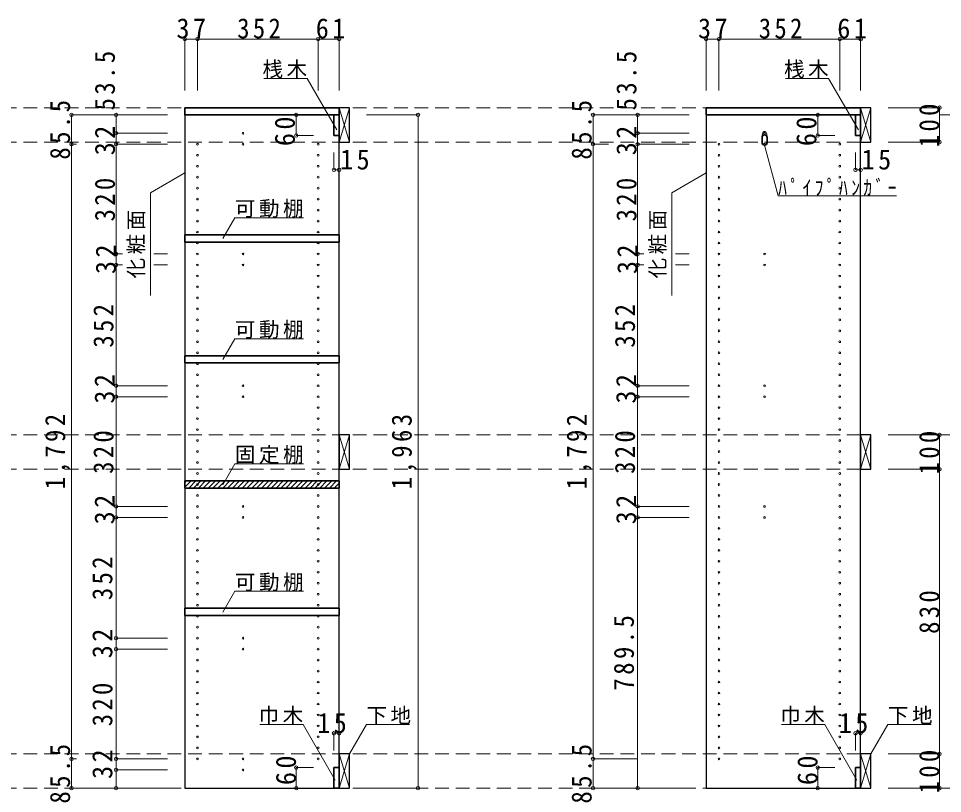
# Model space of a CAD drawing. Units: millimetres, scale not verified. Extents: x -3922 to 3878, y -2932 to 2722.
# Drawn here: x -167 to 2526, y -1727 to 533 of the extents above; entities that cross this region are included whole.
import ezdxf

# ---------------------------------------------------------------- set-up
doc = ezdxf.new("R2010")
doc.units = ezdxf.units.MM
doc.header["$LTSCALE"] = 20
doc.header["$PDMODE"] = 32
doc.header["$PDSIZE"] = 10
doc.linetypes.add('DASHED2', pattern=[3, 2, -1])
for name, color, linetype, lineweight in [('0-2_本体', 2, 'Continuous', 35), ('0-3_固定棚', 3, 'Continuous', 25), ('0-4_可動棚', 3, 'Continuous', 25), ('0-5_側板', 4, 'Continuous', 9), ('0-6_ﾊﾟｲﾌﾟﾊﾝｶﾞｰ', 4, 'Continuous', 9), ('0-7_桟木・巾木', 2, 'Continuous', 35), ('0-8_引き出し', 3, 'Continuous', 25), ('0-A_文字', 7, 'Continuous', 18), ('0-B_寸法', 7, 'Continuous', 9), ('0-C_ハッチ', 4, 'Continuous', 9)]:
    doc.layers.add(name, color=color, linetype=linetype, lineweight=lineweight)
doc.styles.add('ＭＳ ゴシック', font='')
doc.styles.get('ＭＳ ゴシック').set_extended_font_data('MS Gothic')

msp = doc.modelspace()

# ---------------------------------------------------------------- linework, layer by layer
at = {"layer": '0-2_本体'}
for p, q in [((317.47, 272.73), (767.47, 272.73)), ((767.47, 272.73), (767.47, 251.73)), ((1837.47, 272.73), (2287.47, 272.73)), ((2287.47, 272.73), (2287.47, 251.73))]:
    msp.add_line(p, q, dxfattribs=at)
for points in [[(767.47, 251.73), (317.47, 251.73), (317.47, 272.73)], [(2287.47, 251.73), (1837.47, 251.73), (1837.47, 272.73)]]:
    msp.add_lwpolyline(points, dxfattribs=at)
at = {"layer": '0-3_固定棚', "color": 2, "lineweight": 35}
for p, q in [((317.47, -815.27), (767.47, -815.27)), ((317.47, -815.27), (317.47, -836.27)), ((767.47, -815.27), (767.47, -836.27)), ((317.47, -836.27), (767.47, -836.27))]:
    msp.add_line(p, q, dxfattribs=at)
at = {"layer": '0-4_可動棚', "color": 2, "lineweight": 35}
for p, q in [((317.47, -119.27), (317.47, -98.27)), ((317.47, -119.27), (767.47, -119.27)), ((317.47, -471.27), (317.47, -450.27)), ((317.47, -471.27), (767.47, -471.27)), ((317.47, -1207.27), (317.47, -1186.27)), ((317.47, -1207.27), (767.47, -1207.27))]:
    msp.add_line(p, q, dxfattribs=at)
for points in [[(317.47, -98.27), (767.47, -98.27), (767.47, -119.27)], [(317.47, -450.27), (767.47, -450.27), (767.47, -471.27)], [(317.47, -1186.27), (767.47, -1186.27), (767.47, -1207.27)]]:
    msp.add_lwpolyline(points, dxfattribs=at)
at = {"layer": '0-5_側板', "color": 3, "lineweight": 25}
for p, q in [((767.47, 251.73), (317.47, 251.73)), ((767.47, -1711.27), (767.47, 251.73)), ((2287.47, 251.73), (1837.47, 251.73)), ((2287.47, -1711.27), (2287.47, 251.73))]:
    msp.add_line(p, q, dxfattribs=at)
for points in [[(317.47, 251.73), (317.47, -1711.27), (767.47, -1711.27)], [(1837.47, 251.73), (1837.47, -1711.27), (2287.47, -1711.27)]]:
    msp.add_lwpolyline(points, dxfattribs=at)
at = {"layer": '0-5_側板'}
for centre in [(487.47, 198.23), (2007.47, 198.23), (354.47, 166.23), (487.47, 166.23), (706.47, 166.23), (1874.47, 166.23), (2007.47, 166.23), (2226.47, 166.23), (354.47, 134.23), (706.47, 134.23), (1874.47, 134.23), (2226.47, 134.23), (354.47, 102.23), (706.47, 102.23), (1874.47, 102.23), (2226.47, 102.23), (354.47, 70.23), (706.47, 70.23), (1874.47, 70.23), (2226.47, 70.23), (354.47, 38.23), (706.47, 38.23), (1874.47, 38.23), (2226.47, 38.23), (354.47, 6.23), (706.47, 6.23), (1874.47, 6.23), (2226.47, 6.23), (354.47, -25.77), (706.47, -25.77), (1874.47, -25.77), (2226.47, -25.77), (354.47, -57.77), (706.47, -57.77), (1874.47, -57.77), (2226.47, -57.77), (354.47, -89.77), (706.47, -89.77), (1874.47, -89.77), (2226.47, -89.77), (354.47, -121.77), (706.47, -121.77), (1874.47, -121.77), (2226.47, -121.77), (354.47, -153.77), (487.47, -153.77), (706.47, -153.77), (1874.47, -153.77), (2007.47, -153.77), (2226.47, -153.77), (354.47, -185.77), (487.47, -185.77), (706.47, -185.77), (1874.47, -185.77), (2007.47, -185.77), (2226.47, -185.77), (354.47, -217.77), (706.47, -217.77), (1874.47, -217.77), (2226.47, -217.77), (354.47, -249.77), (706.47, -249.77), (1874.47, -249.77), (2226.47, -249.77), (354.47, -281.77), (706.47, -281.77), (1874.47, -281.77), (2226.47, -281.77), (354.47, -313.77), (706.47, -313.77), (1874.47, -313.77), (2226.47, -313.77), (354.47, -345.77), (706.47, -345.77), (1874.47, -345.77), (2226.47, -345.77), (354.47, -377.77), (706.47, -377.77), (1874.47, -377.77), (2226.47, -377.77), (354.47, -409.77), (706.47, -409.77), (1874.47, -409.77), (2226.47, -409.77), (354.47, -441.77), (706.47, -441.77), (1874.47, -441.77), (2226.47, -441.77), (354.47, -473.77), (706.47, -473.77), (1874.47, -473.77), (2226.47, -473.77), (354.47, -505.77), (706.47, -505.77), (1874.47, -505.77), (2226.47, -505.77), (354.47, -537.77), (487.47, -537.77), (706.47, -537.77), (1874.47, -537.77), (2007.47, -537.77), (2226.47, -537.77), (354.47, -569.77), (487.47, -569.77), (706.47, -569.77), (1874.47, -569.77), (2007.47, -569.77), (2226.47, -569.77), (354.47, -601.77), (706.47, -601.77), (1874.47, -601.77), (2226.47, -601.77), (354.47, -633.77), (706.47, -633.77), (1874.47, -633.77), (2226.47, -633.77), (354.47, -665.77), (706.47, -665.77), (1874.47, -665.77), (2226.47, -665.77), (354.47, -697.77), (706.47, -697.77), (1874.47, -697.77), (2226.47, -697.77), (354.47, -729.77), (706.47, -729.77), (1874.47, -729.77), (2226.47, -729.77), (354.47, -761.77), (706.47, -761.77), (1874.47, -761.77), (2226.47, -761.77), (354.47, -793.77), (706.47, -793.77), (1874.47, -793.77), (2226.47, -793.77), (354.47, -825.77), (706.47, -825.77), (1874.47, -825.77), (2226.47, -825.77), (354.47, -857.77), (706.47, -857.77), (1874.47, -857.77), (2226.47, -857.77), (354.47, -889.77), (487.47, -889.77), (706.47, -889.77), (1874.47, -889.77), (2007.47, -889.77), (2226.47, -889.77), (354.47, -921.77), (487.47, -921.77), (706.47, -921.77), (1874.47, -921.77), (2007.47, -921.77), (2226.47, -921.77), (354.47, -953.77), (706.47, -953.77), (1874.47, -953.77), (2226.47, -953.77), (354.47, -985.77), (706.47, -985.77), (1874.47, -985.77), (2226.47, -985.77), (354.47, -1017.77), (706.47, -1017.77), (1874.47, -1017.77), (2226.47, -1017.77), (354.47, -1049.77), (706.47, -1049.77), (1874.47, -1049.77), (2226.47, -1049.77), (354.47, -1081.77), (706.47, -1081.77), (1874.47, -1081.77), (2226.47, -1081.77), (354.47, -1113.77), (706.47, -1113.77), (1874.47, -1113.77), (2226.47, -1113.77), (354.47, -1145.77), (706.47, -1145.77), (1874.47, -1145.77), (2226.47, -1145.77), (354.47, -1177.77), (706.47, -1177.77), (1874.47, -1177.77), (2226.47, -1177.77), (354.47, -1209.77), (706.47, -1209.77), (1874.47, -1209.77), (2226.47, -1209.77), (354.47, -1241.77), (706.47, -1241.77), (1874.47, -1241.77), (2226.47, -1241.77), (354.47, -1273.77), (487.47, -1273.77), (706.47, -1273.77), (1874.47, -1273.77), (2226.47, -1273.77), (354.47, -1305.77), (487.47, -1305.77), (706.47, -1305.77), (1874.47, -1305.77), (2226.47, -1305.77), (354.47, -1337.77), (706.47, -1337.77), (1874.47, -1337.77), (2226.47, -1337.77), (354.47, -1369.77), (706.47, -1369.77), (1874.47, -1369.77), (2226.47, -1369.77), (354.47, -1401.77), (706.47, -1401.77), (1874.47, -1401.77), (2226.47, -1401.77), (354.47, -1433.77), (706.47, -1433.77), (1874.47, -1433.77), (2226.47, -1433.77), (354.47, -1465.77), (706.47, -1465.77), (1874.47, -1465.77), (2226.47, -1465.77), (354.47, -1497.77), (706.47, -1497.77), (1874.47, -1497.77), (2226.47, -1497.77), (354.47, -1529.77), (706.47, -1529.77), (1874.47, -1529.77), (2226.47, -1529.77), (354.47, -1561.77), (706.47, -1561.77), (1874.47, -1561.77), (2226.47, -1561.77), (354.47, -1593.77), (706.47, -1593.77), (1874.47, -1593.77), (2226.47, -1593.77), (354.47, -1625.77), (487.47, -1625.77), (706.47, -1625.77), (1874.47, -1625.77), (2226.47, -1625.77), (487.47, -1657.77)]:
    msp.add_circle(centre, 2.5, dxfattribs=at)
at = {"layer": '0-6_ﾊﾟｲﾌﾟﾊﾝｶﾞｰ', "color": 2, "lineweight": 35}
for p, q in [((1999.97, 186.23), (1999.97, 171.23)), ((2014.97, 186.23), (2014.97, 171.23))]:
    msp.add_line(p, q, dxfattribs=at)
at = {"layer": '0-6_ﾊﾟｲﾌﾟﾊﾝｶﾞｰ', "color": 7, "lineweight": 18}
for centre, radius, start, end in [((2046.07, 184.72), 46.13, 162.96035, 178.115), ((2007.47, 198.23), 5.5, 0, 180), ((1968.86, 184.72), 46.13, 1.885, 17.03965)]:
    msp.add_arc(centre, radius, start, end, dxfattribs=at)
at = {"layer": '0-6_ﾊﾟｲﾌﾟﾊﾝｶﾞｰ', "color": 2, "lineweight": 35}
for centre, start, end in [((2007.47, 186.23), 0, 180), ((2007.47, 171.23), 180, 0)]:
    msp.add_arc(centre, 7.5, start, end, dxfattribs=at)
at = {"layer": '0-7_桟木・巾木'}
for p, q in [((767.47, 251.73), (752.47, 251.73)), ((752.47, 191.73), (752.47, 251.73)), ((767.47, 251.73), (767.47, 191.73)), ((2287.47, 251.73), (2272.47, 251.73)), ((2272.47, 191.73), (2272.47, 251.73)), ((2287.47, 251.73), (2287.47, 191.73)), ((752.47, -1651.27), (767.47, -1651.27)), ((767.47, -1651.27), (767.47, -1711.27)), ((2272.47, -1651.27), (2287.47, -1651.27)), ((2287.47, -1651.27), (2287.47, -1711.27))]:
    msp.add_line(p, q, dxfattribs=at)
for points in [[(767.47, 191.73), (755.97, 191.73), (752.47, 191.73)], [(2287.47, 191.73), (2275.97, 191.73), (2272.47, 191.73)], [(767.47, -1711.27), (752.47, -1711.27), (752.47, -1651.27)], [(2287.47, -1711.27), (2272.47, -1711.27), (2272.47, -1651.27)]]:
    msp.add_lwpolyline(points, dxfattribs=at)
at = {"layer": '0-8_引き出し'}
for p, q in [((767.47, 272.73), (767.47, 172.73)), ((797.47, 272.73), (767.47, 272.73)), ((797.47, 172.73), (797.47, 272.73)), ((2287.47, 272.73), (2287.47, 172.73)), ((2317.47, 272.73), (2287.47, 272.73)), ((2317.47, 172.73), (2317.47, 272.73)), ((767.47, 172.73), (797.47, 172.73)), ((2287.47, 172.73), (2317.47, 172.73)), ((767.47, -681.27), (767.47, -781.27)), ((797.47, -681.27), (767.47, -681.27)), ((797.47, -781.27), (797.47, -681.27)), ((2287.47, -681.27), (2287.47, -781.27)), ((2317.47, -681.27), (2287.47, -681.27)), ((2317.47, -781.27), (2317.47, -681.27)), ((767.47, -781.27), (797.47, -781.27)), ((2287.47, -781.27), (2317.47, -781.27)), ((767.47, -1611.27), (767.47, -1711.27)), ((797.47, -1611.27), (767.47, -1611.27)), ((797.47, -1711.27), (797.47, -1611.27)), ((2287.47, -1611.27), (2287.47, -1711.27)), ((2317.47, -1611.27), (2287.47, -1611.27)), ((2317.47, -1711.27), (2317.47, -1611.27)), ((767.47, -1711.27), (797.47, -1711.27)), ((2287.47, -1711.27), (2317.47, -1711.27))]:
    msp.add_line(p, q, dxfattribs=at)
at = {"layer": '0-8_引き出し', "color": 7, "lineweight": 18}
for p, q in [((767.47, 172.73), (797.47, 272.73)), ((767.47, 272.73), (797.47, 172.73)), ((2287.47, 172.73), (2317.47, 272.73)), ((2287.47, 272.73), (2317.47, 172.73)), ((767.47, -781.27), (797.47, -681.27)), ((767.47, -681.27), (797.47, -781.27)), ((2287.47, -781.27), (2317.47, -681.27)), ((2287.47, -681.27), (2317.47, -781.27)), ((767.47, -1711.27), (797.47, -1611.27)), ((767.47, -1611.27), (797.47, -1711.27)), ((2287.47, -1711.27), (2317.47, -1611.27)), ((2287.47, -1611.27), (2317.47, -1711.27))]:
    msp.add_line(p, q, dxfattribs=at)
at = {"layer": '0-A_文字'}
for p, q in [((674.12, 358.32), (548.09, 358.32)), ((760.8, 208.2), (674.12, 358.32)), ((2047.21, 15.43), (2007.47, 163.73)), ((317.47, 82.66), (217.47, 24.93)), ((1837.47, 82.66), (1737.47, 24.93)), ((217.47, -275.07), (217.47, 24.93)), ((1737.47, -275.07), (1737.47, 24.93)), ((2047.21, 15.43), (2392.21, 15.43)), ((428.65, -108.98), (463.67, -48.33)), ((663.67, -48.33), (463.67, -48.33)), ((428.65, -461.79), (463.67, -401.14)), ((663.67, -401.14), (463.67, -401.14)), ((428.65, -826.33), (463.67, -765.68)), ((663.67, -765.68), (463.67, -765.68)), ((428.65, -1197.79), (463.67, -1137.14)), ((663.67, -1137.14), (463.67, -1137.14)), ((797.47, -1611.27), (846.89, -1525.68)), ((846.89, -1525.68), (972.91, -1525.68)), ((2182.69, -1525.68), (2056.66, -1525.68)), ((2276.07, -1687.41), (2182.69, -1525.68))]:
    msp.add_line(p, q, dxfattribs=at)
for points in [[(2280.8, 208.2), (2194.12, 358.32), (2068.09, 358.32)], [(756.07, -1687.41), (662.69, -1525.68), (536.66, -1525.68)], [(2317.47, -1611.27), (2366.89, -1525.68), (2492.91, -1525.68)]]:
    msp.add_lwpolyline(points, dxfattribs=at)
at = {"layer": '0-B_寸法', "color": 4}
for p, q in [((317.47, 472.73), (317.47, 322.73)), ((317.47, 472.73), (767.47, 472.73)), ((354.47, 472.73), (354.47, 322.73)), ((706.47, 472.73), (706.47, 322.73)), ((767.47, 472.73), (767.47, 322.73)), ((1837.47, 472.73), (1837.47, 322.73)), ((1837.47, 472.73), (2287.47, 472.73)), ((1874.47, 472.73), (1874.47, 322.73)), ((2226.47, 472.73), (2226.47, 322.73)), ((2287.47, 472.73), (2287.47, 322.73)), ((2517.47, 272.73), (2367.47, 272.73)), ((2517.47, 272.73), (2517.47, 172.73)), ((-12.53, 251.73), (-12.53, -1711.27)), ((-12.53, 251.73), (117.47, 251.73)), ((117.47, 251.73), (117.47, 198.23)), ((267.47, 251.73), (117.47, 251.73)), ((642.47, 251.73), (642.47, 191.73)), ((642.47, 251.73), (692.47, 251.73)), ((997.47, 251.73), (847.47, 251.73)), ((997.47, 251.73), (997.47, -1711.27)), ((1507.47, 251.73), (1507.47, -1711.27)), ((1507.47, 251.73), (1637.47, 251.73)), ((1637.47, 251.73), (1637.47, 198.23)), ((1787.47, 251.73), (1637.47, 251.73)), ((2162.47, 251.73), (2162.47, 191.73)), ((2162.47, 251.73), (2212.47, 251.73)), ((2777.47, 251.73), (2517.47, 251.73)), ((117.47, 198.23), (117.47, 166.23)), ((267.47, 198.23), (117.47, 198.23)), ((642.47, 191.73), (692.47, 191.73)), ((1637.47, 198.23), (1637.47, 166.23)), ((1787.47, 198.23), (1637.47, 198.23)), ((2162.47, 191.73), (2212.47, 191.73)), ((-12.53, 166.23), (2.48, 166.23)), ((117.47, 166.23), (117.47, -153.77)), ((267.47, 166.23), (117.47, 166.23)), ((1507.47, 166.23), (1552.48, 166.23)), ((1637.47, 166.23), (1637.47, -153.77)), ((1787.47, 166.23), (1637.47, 166.23)), ((2517.47, 172.73), (2367.47, 172.73)), ((752.47, 91.73), (752.47, 141.73)), ((767.47, 91.73), (767.47, 141.73)), ((2272.47, 91.73), (2272.47, 141.73)), ((2287.47, 91.73), (2287.47, 141.73)), ((752.47, 91.73), (767.47, 91.73)), ((2272.47, 91.73), (2287.47, 91.73)), ((117.47, -153.77), (117.47, -185.77)), ((135.96, -153.77), (117.47, -153.77)), ((267.47, -153.77), (227.72, -153.77)), ((1637.47, -153.77), (1637.47, -185.77)), ((1655.96, -153.77), (1637.47, -153.77)), ((1787.47, -153.77), (1747.72, -153.77)), ((117.47, -185.77), (117.47, -537.77)), ((135.96, -185.77), (117.47, -185.77)), ((267.47, -185.77), (227.72, -185.77)), ((1637.47, -185.77), (1637.47, -537.77)), ((1655.96, -185.77), (1637.47, -185.77)), ((1787.47, -185.77), (1747.72, -185.77)), ((117.47, -537.77), (117.47, -569.77)), ((267.47, -537.77), (117.47, -537.77)), ((1637.47, -537.77), (1637.47, -569.77)), ((1787.47, -537.77), (1637.47, -537.77)), ((117.47, -569.77), (117.47, -889.77)), ((267.47, -569.77), (117.47, -569.77)), ((1637.47, -569.77), (1637.47, -889.77)), ((1787.47, -569.77), (1637.47, -569.77)), ((2647.47, -681.27), (2367.47, -681.27)), ((2517.47, -781.27), (2517.47, -681.27)), ((2517.47, -781.27), (2367.47, -781.27)), ((2517.47, -1611.27), (2517.47, -781.27)), ((117.47, -889.77), (117.47, -921.77)), ((267.47, -889.77), (117.47, -889.77)), ((1637.47, -889.77), (1637.47, -921.77)), ((1787.47, -889.77), (1637.47, -889.77)), ((267.47, -921.77), (117.47, -921.77)), ((117.47, -1273.77), (117.47, -921.77)), ((1787.47, -921.77), (1637.47, -921.77)), ((1637.47, -1711.27), (1637.47, -921.77)), ((117.47, -1305.77), (117.47, -1273.77)), ((117.47, -1273.77), (267.47, -1273.77)), ((117.47, -1625.77), (117.47, -1305.77)), ((117.47, -1305.77), (267.47, -1305.77)), ((752.47, -1551.27), (767.47, -1551.27)), ((752.47, -1551.27), (752.47, -1601.27)), ((767.47, -1551.27), (767.47, -1601.27)), ((2272.47, -1551.27), (2287.47, -1551.27)), ((2272.47, -1551.27), (2272.47, -1601.27)), ((2287.47, -1551.27), (2287.47, -1601.27)), ((2517.47, -1611.27), (2367.47, -1611.27)), ((2517.47, -1711.27), (2517.47, -1611.27)), ((-12.53, -1625.77), (2.48, -1625.77)), ((117.47, -1657.77), (117.47, -1625.77)), ((117.47, -1625.77), (267.47, -1625.77)), ((1507.47, -1625.77), (1637.47, -1625.77)), ((117.47, -1711.27), (117.47, -1657.77)), ((117.47, -1657.77), (267.47, -1657.77)), ((642.47, -1651.27), (642.47, -1711.27)), ((642.47, -1651.27), (692.47, -1651.27)), ((2162.47, -1651.27), (2162.47, -1711.27)), ((2162.47, -1651.27), (2212.47, -1651.27)), ((-12.53, -1711.27), (117.47, -1711.27)), ((117.47, -1711.27), (267.47, -1711.27)), ((642.47, -1711.27), (692.47, -1711.27)), ((997.47, -1711.27), (847.47, -1711.27)), ((1507.47, -1711.27), (1637.47, -1711.27)), ((1637.47, -1711.27), (1787.47, -1711.27)), ((2162.47, -1711.27), (2212.47, -1711.27)), ((2777.47, -1711.27), (2367.47, -1711.27))]:
    msp.add_line(p, q, dxfattribs=at)
at = {"layer": '0-B_寸法', "color": 4, "linetype": 'DASHED2'}
for p, q in [((2287.47, 272.73), (-2271.53, 272.73)), ((2287.47, 172.73), (-2271.53, 172.73)), ((2287.47, -681.27), (-2271.53, -681.27)), ((2287.47, -781.27), (-2271.53, -781.27)), ((2287.47, -1611.27), (-2271.53, -1611.27)), ((2287.47, -1711.27), (-2271.53, -1711.27))]:
    msp.add_line(p, q, dxfattribs=at)
at = {"layer": '0-B_寸法'}
for p in [(317.47, 472.73), (354.47, 472.73), (706.47, 472.73), (767.47, 472.73), (1837.47, 472.73), (1874.47, 472.73), (2226.47, 472.73), (2287.47, 472.73), (2517.47, 272.73), (-12.53, 251.73), (117.47, 251.73), (642.47, 251.73), (997.47, 251.73), (1507.47, 251.73), (1637.47, 251.73), (2162.47, 251.73), (117.47, 198.23), (642.47, 191.73), (1637.47, 198.23), (2162.47, 191.73), (-12.53, 166.23), (117.47, 166.23), (1507.47, 166.23), (1637.47, 166.23), (2517.47, 172.73), (752.47, 91.73), (767.47, 91.73), (2272.47, 91.73), (2287.47, 91.73), (117.47, -153.77), (1637.47, -153.77), (117.47, -185.77), (1637.47, -185.77), (117.47, -537.77), (1637.47, -537.77), (117.47, -569.77), (1637.47, -569.77), (2517.47, -681.27), (2517.47, -781.27), (117.47, -889.77), (1637.47, -889.77), (117.47, -921.77), (1637.47, -921.77), (117.47, -1273.77), (117.47, -1305.77), (752.47, -1551.27), (767.47, -1551.27), (2272.47, -1551.27), (2287.47, -1551.27), (2517.47, -1611.27), (-12.53, -1625.77), (117.47, -1625.77), (1507.47, -1625.77), (117.47, -1657.77), (642.47, -1651.27), (2162.47, -1651.27), (-12.53, -1711.27), (117.47, -1711.27), (642.47, -1711.27), (997.47, -1711.27), (1507.47, -1711.27), (1637.47, -1711.27), (2162.47, -1711.27), (2517.47, -1711.27)]:
    msp.add_point(p, dxfattribs=at)
at = {"layer": '0-C_ハッチ'}
for p, q in [((317.47, -833.79), (336, -815.27)), ((317.47, -819.65), (321.85, -815.27)), ((329.14, -836.27), (350.14, -815.27)), ((343.28, -836.27), (364.28, -815.27)), ((357.42, -836.27), (378.42, -815.27)), ((371.56, -836.27), (392.56, -815.27)), ((385.71, -836.27), (406.71, -815.27)), ((399.85, -836.27), (420.85, -815.27)), ((413.99, -836.27), (434.99, -815.27)), ((428.13, -836.27), (449.13, -815.27)), ((442.27, -836.27), (463.27, -815.27)), ((456.42, -836.27), (477.42, -815.27)), ((470.56, -836.27), (491.56, -815.27)), ((484.7, -836.27), (505.7, -815.27)), ((498.84, -836.27), (519.84, -815.27)), ((512.99, -836.27), (533.99, -815.27)), ((527.13, -836.27), (548.13, -815.27)), ((541.27, -836.27), (562.27, -815.27)), ((555.41, -836.27), (576.41, -815.27)), ((569.55, -836.27), (590.55, -815.27)), ((583.7, -836.27), (604.7, -815.27)), ((597.84, -836.27), (618.84, -815.27)), ((611.98, -836.27), (632.98, -815.27)), ((626.12, -836.27), (647.12, -815.27)), ((640.26, -836.27), (661.26, -815.27)), ((654.41, -836.27), (675.41, -815.27)), ((668.55, -836.27), (689.55, -815.27)), ((682.69, -836.27), (703.69, -815.27)), ((696.83, -836.27), (717.83, -815.27)), ((710.97, -836.27), (731.97, -815.27)), ((725.12, -836.27), (746.12, -815.27)), ((739.26, -836.27), (760.26, -815.27)), ((753.4, -836.27), (767.47, -822.2))]:
    msp.add_line(p, q, dxfattribs=at)

# ---------------------------------------------------------------- texts
at = {"layer": '0-A_文字', "char_height": 43.99, "attachment_point": 7, "style": 'ＭＳ ゴシック'}
for s, insert in [('\\T1.17;桟木', (544.12, 358.32)), ('\\T1.17;桟木', (2064.12, 358.32)), ('\\T1.39;\\W0.85;ﾊﾟｲﾌﾟﾊﾝｶﾞｰ', (2047.21, 15.43)), ('\\T1.17;可動棚', (463.67, -48.33)), ('\\T1.17;可動棚', (463.67, -401.14)), ('\\T1.17;固定棚', (463.67, -765.68)), ('\\T1.17;可動棚', (463.67, -1137.14)), ('\\T1.17;巾木', (532.69, -1525.68)), ('\\T1.17;下地', (846.89, -1525.68)), ('\\T1.17;巾木', (2052.69, -1525.68)), ('\\T1.17;下地', (2366.89, -1525.68))]:
    msp.add_mtext(s, dxfattribs=dict(at, insert=insert))
at = {"layer": '0-A_文字', "char_height": 43.99, "attachment_point": 7, "rotation": 90, "style": 'ＭＳ ゴシック'}
for insert in [(202.47, -225.07), (1722.47, -225.07)]:
    msp.add_mtext('\\T1.17;化粧面', dxfattribs=dict(at, insert=insert))
at = {"layer": '0-B_寸法', "char_height": 58.65, "attachment_point": 7, "style": 'ＭＳ ゴシック'}
for s, insert in [('\\T1.27;\\W0.95;37', (293.47, 473.94)), ('\\T1.27;\\W0.9;352', (470.47, 473.94)), ('\\T1.27;\\W0.95;61', (699.47, 473.94)), ('\\T1.27;\\W0.95;37', (1813.47, 473.94)), ('\\T1.27;\\W0.9;352', (1990.47, 473.94)), ('\\T1.27;\\W0.95;61', (2219.47, 473.94)), ('\\T1.27;\\W0.95;15', (770.36, 91.73)), ('\\T1.27;\\W0.95;15', (2290.36, 91.73)), ('\\T1.27;\\W0.95;15', (703.62, -1551.27)), ('\\T1.27;\\W0.95;15', (2223.62, -1551.27))]:
    msp.add_mtext(s, dxfattribs=dict(at, insert=insert))
at = {"layer": '0-B_寸法', "char_height": 58.65, "attachment_point": 7, "rotation": 90, "style": 'ＭＳ ゴシック'}
for s, insert in [('\\T1.28;\\W0.9;53.5', (114.86, 264.81)), ('\\T1.28;\\W0.9;53.5', (1634.86, 264.81)), ('\\T1.28;\\W0.9;85.5', (-15.85, 121.48)), ('\\T1.28;\\W0.9;85.5', (1504.15, 121.48)), ('\\T1.27;\\W0.9;100', (2517.47, 157.73)), ('\\T1.27;\\W0.95;60', (639.27, 160.86)), ('\\T1.27;\\W0.95;60', (2159.27, 160.86)), ('\\T1.27;\\W0.95;32', (114.86, 134.1)), ('\\T1.27;\\W0.95;32', (1634.86, 134.1)), ('\\T1.27;\\W0.9;320', (114.86, -58.77)), ('\\T1.27;\\W0.9;320', (1634.86, -58.77)), ('\\T1.27;\\W0.95;32', (117.47, -212.27)), ('\\T1.27;\\W0.95;32', (1637.47, -212.27)), ('\\T1.27;\\W0.9;352', (110.56, -426.77)), ('\\T1.27;\\W0.9;352', (1630.56, -426.77)), ('\\T1.27;\\W0.95;32', (113.96, -589.89)), ('\\T1.27;\\W0.95;32', (1633.96, -589.89)), ('\\T1.28;\\W0.9;1,792', (-15.85, -839.77)), ('\\T1.28;\\W0.9;1,963', (994.15, -839.77)), ('\\T1.28;\\W0.9;1,792', (1504.15, -839.77)), ('\\T1.27;\\W0.9;320', (110.56, -794.77)), ('\\T1.27;\\W0.9;320', (1630.56, -794.77)), ('\\T1.27;\\W0.9;100', (2517.47, -796.27)), ('\\T1.27;\\W0.95;32', (113.96, -941.89)), ('\\T1.27;\\W0.95;32', (1633.96, -941.89)), ('\\T1.27;\\W0.9;352', (107.47, -1162.77)), ('\\T1.27;\\W0.9;830', (2517.47, -1261.27)), ('\\T1.28;\\W0.9;789.5', (1627.47, -1426.52)), ('\\T1.27;\\W0.95;32', (107.47, -1332.27)), ('\\T1.27;\\W0.9;320', (107.47, -1530.77)), ('\\T1.28;\\W0.9;85.5', (-15.85, -1756.02)), ('\\T1.28;\\W0.9;85.5', (1504.15, -1756.02)), ('\\T1.27;\\W0.95;32', (107.47, -1684.27)), ('\\T1.27;\\W0.9;100', (2517.47, -1726.27)), ('\\T1.27;\\W0.95;60', (642.47, -1702.05)), ('\\T1.27;\\W0.95;60', (2162.47, -1702.05))]:
    msp.add_mtext(s, dxfattribs=dict(at, insert=insert))

doc.saveas('drawing.dxf')
